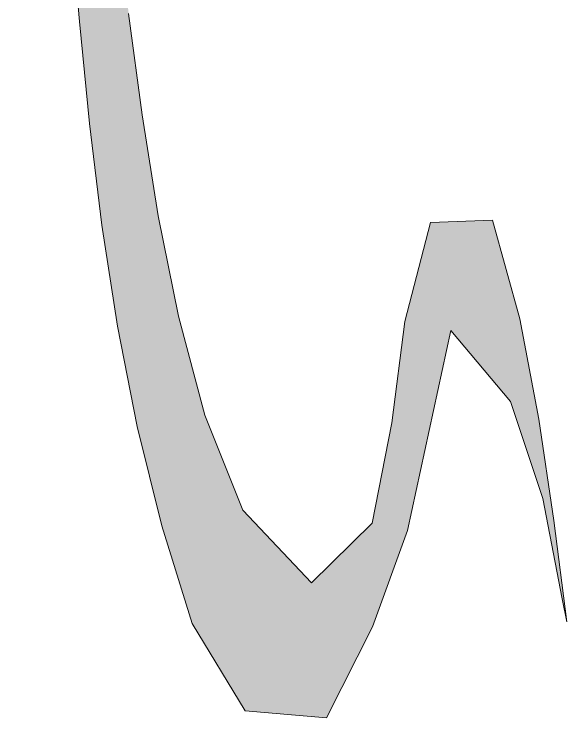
# Model space of a CAD drawing. Extents: x 0 to 1501, y 0 to 1722.
# Drawn here: x 133.103 to 133.88, y 1692.074 to 1693.064 of the extents above; entities that cross this region are included whole.
import ezdxf

# ---------------------------------------------------------------- set-up
doc = ezdxf.new("R2010")
doc.units = 0
doc.layers.get('0').update_dxf_attribs({"lineweight": 0})

msp = doc.modelspace()

# ---------------------------------------------------------------- hatches: boundary and pattern name
at = {"true_color": 0x232323}
h = msp.add_hatch(color=256, dxfattribs=at)
h.dxf.hatch_style = 1
h.paths.add_polyline_path([(133.225, 1694.4885), (133.33999, 1694.41573), (133.46586, 1694.43153), (133.50691, 1694.56702), (133.50652, 1694.71073), (133.49429, 1694.854), (133.4765, 1694.99669), (133.46213, 1694.93934), (133.42529, 1694.80062), (133.34534, 1694.68697), (133.22544, 1694.75524), (133.11241, 1694.77429), (133.10321, 1694.63179), (133.10599, 1694.48801), (133.11067, 1694.34428), (133.11663, 1694.2006), (133.1236, 1694.05697), (133.13144, 1693.91338), (133.14009, 1693.76983), (133.14944, 1693.62633), (133.15966, 1693.48289), (133.17063, 1693.3395), (133.18251, 1693.19619), (133.19532, 1693.05296), (133.20931, 1692.90983), (133.22627, 1692.76704), (133.24837, 1692.62495), (133.27625, 1692.48388), (133.31067, 1692.34428), (133.3536, 1692.20717), (133.42806, 1692.08431), (133.54207, 1692.07423), (133.60664, 1692.20241), (133.65582, 1692.3375), (133.68617, 1692.47807), (133.71651, 1692.61864), (133.80067, 1692.51906), (133.84587, 1692.38276), (133.87328, 1692.24165), (133.8798, 1692.20911), (133.86162, 1692.35175), (133.84015, 1692.49394), (133.81374, 1692.63529), (133.77549, 1692.77376), (133.68817, 1692.77046), (133.65235, 1692.63145), (133.63366, 1692.4889), (133.60615, 1692.34786), (133.52089, 1692.26432), (133.42434, 1692.36644), (133.37107, 1692.49982), (133.33408, 1692.63874), (133.30576, 1692.77972), (133.28302, 1692.92171), (133.26411, 1693.06426), (133.24814, 1693.20717), (133.23494, 1693.35037), (133.22405, 1693.49376), (133.21544, 1693.63731), (133.20884, 1693.78096), (133.20414, 1693.92468), (133.20132, 1694.06846), (133.20044, 1694.21226), (133.20163, 1694.35606), (133.225, 1694.4885)])

# ---------------------------------------------------------------- linework, layer by layer
msp.add_lwpolyline([(133.18251, 1693.19619), (133.19532, 1693.05296), (133.20931, 1692.90983), (133.22627, 1692.76704), (133.24837, 1692.62495), (133.27625, 1692.48388), (133.31067, 1692.34428), (133.3536, 1692.20717), (133.42806, 1692.08431), (133.54207, 1692.07423), (133.60664, 1692.20241), (133.65582, 1692.3375), (133.68617, 1692.47807), (133.71651, 1692.61864), (133.80067, 1692.51906), (133.84587, 1692.38276), (133.87328, 1692.24165), (133.8798, 1692.20911), (133.86162, 1692.35175), (133.84015, 1692.49394), (133.81374, 1692.63529), (133.77549, 1692.77376), (133.68817, 1692.77046), (133.65235, 1692.63145), (133.63366, 1692.4889), (133.60615, 1692.34786), (133.52089, 1692.26432), (133.42434, 1692.36644), (133.37107, 1692.49982), (133.33408, 1692.63874), (133.30576, 1692.77972), (133.28302, 1692.92171), (133.26411, 1693.06426)], dxfattribs=at)

doc.saveas('drawing.dxf')
